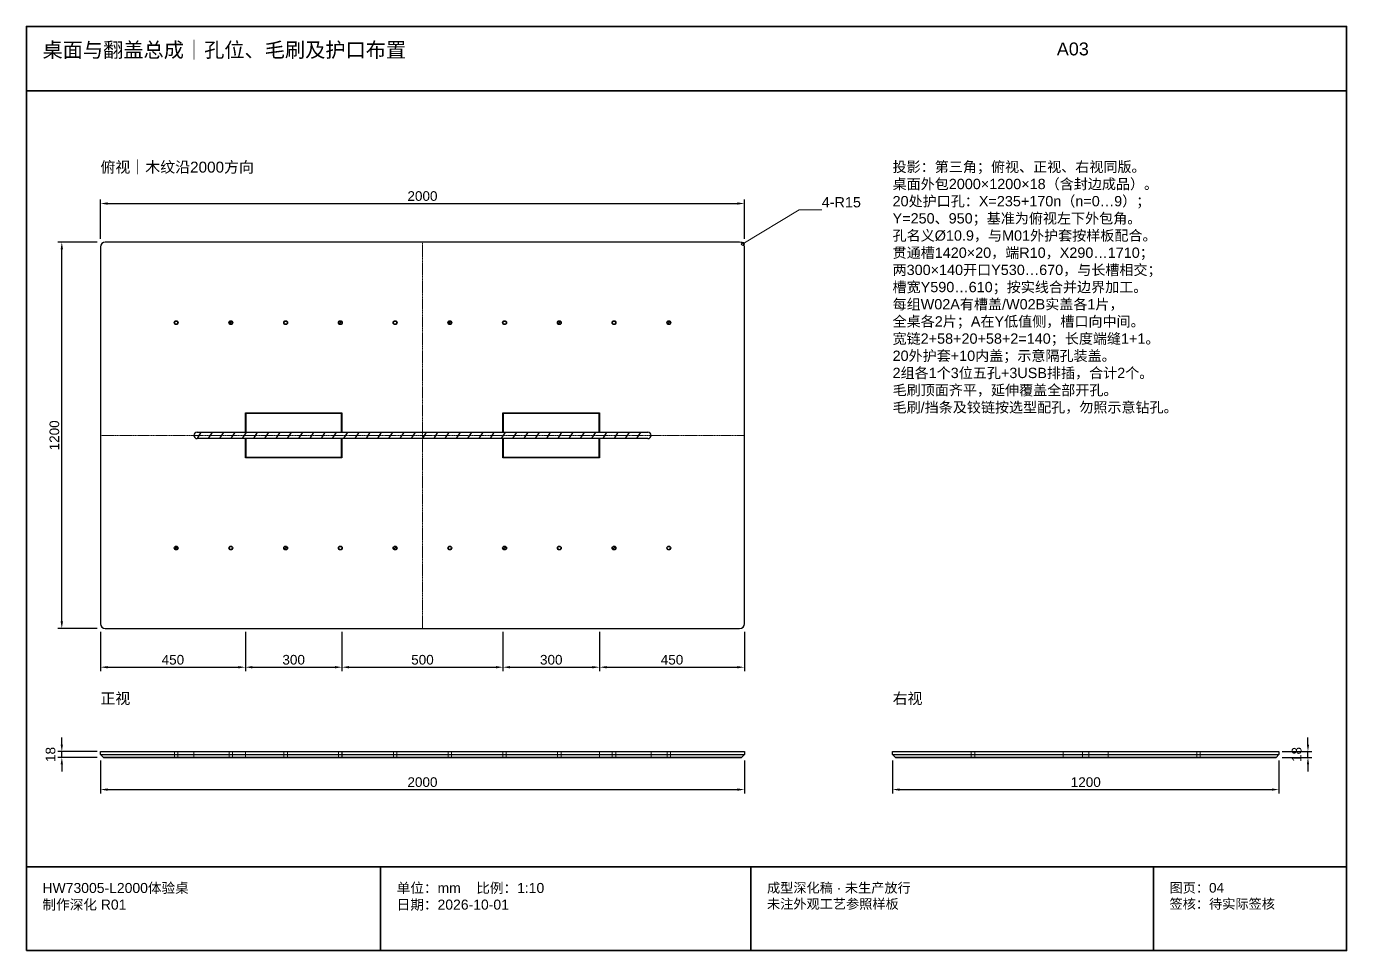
# Model space of a CAD drawing. Header units: millimetres. Extents: x 50 to 288830, y 0 to 4150.
# Drawn here: x 36050 to 40150, y 50 to 2920 of the extents above; entities that cross this region are included whole.
import ezdxf

# ---------------------------------------------------------------- set-up
doc = ezdxf.new("R2010")
doc.units = ezdxf.units.MM
doc.linetypes.add('CENTER', pattern=[5.08, 3.175, -0.635, 0.635, -0.635])
doc.linetypes.add('DASHED', pattern=[1.524, 1.27, -0.254])
for name, color, linetype, lineweight in [('CENTER', 8, 'CENTER', 13), ('DIM', 7, 'Continuous', 13), ('FRAME', 7, 'Continuous', 35), ('HIDDEN', 8, 'DASHED', 13), ('NOTE', 7, 'Continuous', 18), ('OUTLINE', 7, 'Continuous', 25)]:
    doc.layers.add(name, color=color, linetype=linetype, lineweight=lineweight)
doc.styles.add('CN', font='Arial Unicode.ttf')
doc.dimstyles.new('D10', dxfattribs={"dimtxt": 30, "dimasz": 22, "dimexe": 12, "dimexo": 10, "dimgap": 8, "dimtad": 1, "dimdsep": 46, "dimtxsty": 'CN', "dimcen": 2.5, "dimclrd": 7, "dimclre": 7, "dimclrt": 7, "dimazin": 3, "dimtfac": 1, "dimtmove": 0, "dimatfit": 3})

msp = doc.modelspace()

# ---------------------------------------------------------------- linework, layer by layer
at = {"layer": 'CENTER'}
for p, q in [((37280, 1050), (37280, 2250)), ((36280, 1650), (38280, 1650))]:
    msp.add_line(p, q, dxfattribs=at)
at = {"layer": 'DIM'}
msp.add_lwpolyline([(38275, 2245), (38450, 2350), (38520, 2350)], dxfattribs=at)
msp.add_circle((38275, 2245), 5, dxfattribs=at)
at = {"layer": 'FRAME'}
for p, q in [((36050, 2720), (40150, 2720)), ((36050, 310), (40150, 310)), ((37150, 50), (37150, 310)), ((38300, 50), (38300, 310)), ((39550, 50), (39550, 310))]:
    msp.add_line(p, q, dxfattribs=at)
msp.add_lwpolyline([(36050, 50), (40150, 50), (40150, 2920), (36050, 2920)], close=True, dxfattribs=at)
at = {"layer": 'HIDDEN'}
for p, q in [((36509.55, 650), (36509.55, 668)), ((36520.45, 650), (36520.45, 668)), ((36570, 650), (36570, 668)), ((36679.55, 650), (36679.55, 668)), ((36690.45, 650), (36690.45, 668)), ((36730, 650), (36730, 668)), ((36849.55, 650), (36849.55, 668)), ((36860.45, 650), (36860.45, 668)), ((37019.55, 650), (37019.55, 668)), ((37030, 650), (37030, 668)), ((37030.45, 650), (37030.45, 668)), ((37189.55, 650), (37189.55, 668)), ((37200.45, 650), (37200.45, 668)), ((37359.55, 650), (37359.55, 668)), ((37370.45, 650), (37370.45, 668)), ((37529.55, 650), (37529.55, 668)), ((37530, 650), (37530, 668)), ((37540.45, 650), (37540.45, 668)), ((37699.55, 650), (37699.55, 668)), ((37710.45, 650), (37710.45, 668)), ((37830, 650), (37830, 668)), ((37869.55, 650), (37869.55, 668)), ((37880.45, 650), (37880.45, 668)), ((37990, 650), (37990, 668)), ((38039.55, 650), (38039.55, 668)), ((38050.45, 650), (38050.45, 668)), ((38984.55, 650), (38984.55, 668)), ((38995.45, 650), (38995.45, 668)), ((39270, 650), (39270, 668)), ((39330, 650), (39330, 668)), ((39350, 650), (39350, 668)), ((39410, 650), (39410, 668)), ((39684.55, 650), (39684.55, 668)), ((39695.45, 650), (39695.45, 668))]:
    msp.add_line(p, q, dxfattribs=at)
at = {"layer": 'OUTLINE'}
for p, q in [((36280, 2235), (36280, 1065)), ((38265, 2250), (36295, 2250)), ((38280, 1065), (38280, 2235)), ((36681.5, 1996.5), (36688.5, 2003.5)), ((37021.5, 1996.5), (37028.5, 2003.5)), ((37361.5, 1996.5), (37368.5, 2003.5)), ((37701.5, 1996.5), (37708.5, 2003.5)), ((38041.5, 1996.5), (38048.5, 2003.5)), ((36582, 1642), (36592, 1658)), ((36617, 1642), (36627, 1658)), ((36652, 1642), (36662, 1658)), ((36687, 1642), (36697, 1658)), ((36722, 1642), (36732, 1658)), ((36757, 1642), (36767, 1658)), ((36792, 1642), (36802, 1658)), ((36827, 1642), (36837, 1658)), ((36862, 1642), (36872, 1658)), ((36897, 1642), (36907, 1658)), ((36932, 1642), (36942, 1658)), ((36967, 1642), (36977, 1658)), ((37002, 1642), (37012, 1658)), ((37037, 1642), (37047, 1658)), ((37072, 1642), (37082, 1658)), ((37107, 1642), (37117, 1658)), ((37142, 1642), (37152, 1658)), ((37177, 1642), (37187, 1658)), ((37212, 1642), (37222, 1658)), ((37247, 1642), (37257, 1658)), ((37282, 1642), (37292, 1658)), ((37317, 1642), (37327, 1658)), ((37352, 1642), (37362, 1658)), ((37387, 1642), (37397, 1658)), ((37422, 1642), (37432, 1658)), ((37457, 1642), (37467, 1658)), ((37492, 1642), (37502, 1658)), ((37527, 1642), (37537, 1658)), ((37562, 1642), (37572, 1658)), ((37597, 1642), (37607, 1658)), ((37632, 1642), (37642, 1658)), ((37667, 1642), (37677, 1658)), ((37702, 1642), (37712, 1658)), ((37737, 1642), (37747, 1658)), ((37772, 1642), (37782, 1658)), ((37807, 1642), (37817, 1658)), ((37842, 1642), (37852, 1658)), ((37877, 1642), (37887, 1658)), ((37912, 1642), (37922, 1658)), ((37947, 1642), (37957, 1658)), ((36511.5, 1296.5), (36518.5, 1303.5)), ((36851.5, 1296.5), (36858.5, 1303.5)), ((37191.5, 1296.5), (37198.5, 1303.5)), ((37531.5, 1296.5), (37538.5, 1303.5)), ((37871.5, 1296.5), (37878.5, 1303.5)), ((36295, 1050), (38265, 1050)), ((36280, 659), (38280, 659)), ((38740, 659), (39940, 659)), ((36289, 650), (38271, 650)), ((38749, 650), (39931, 650))]:
    msp.add_line(p, q, dxfattribs=at)
for points in [[(36580, 1660), (36730, 1660), (36730, 1720), (37030, 1720), (37030, 1660), (37530, 1660), (37530, 1720), (37830, 1720), (37830, 1660), (37980, 1660)], [(37980, 1640), (37830, 1640), (37830, 1580), (37530, 1580), (37530, 1640), (37030, 1640), (37030, 1580), (36730, 1580), (36730, 1640), (36580, 1640)]]:
    msp.add_lwpolyline(points, dxfattribs=at)
for points in [[(36731, 1660), (37029, 1660), (37029, 1718), (36731, 1718)], [(37531, 1660), (37829, 1660), (37829, 1718), (37531, 1718)], [(36731, 1582), (37029, 1582), (37029, 1640), (36731, 1640)], [(37531, 1582), (37829, 1582), (37829, 1640), (37531, 1640)], [(36280, 659), (36280, 668), (38280, 668), (38280, 659), (38271, 650), (36289, 650)], [(38740, 659), (38740, 668), (39940, 668), (39940, 659), (39931, 650), (38749, 650)]]:
    msp.add_lwpolyline(points, close=True, dxfattribs=at)
for centre, radius in [((36515, 2000), 5.95), ((36515, 2000), 4.95), ((36685, 2000), 5.95), ((36685, 2000), 4.95), ((36855, 2000), 5.95), ((36855, 2000), 4.95), ((37025, 2000), 5.95), ((37025, 2000), 4.95), ((37195, 2000), 5.95), ((37195, 2000), 4.95), ((37365, 2000), 5.95), ((37365, 2000), 4.95), ((37535, 2000), 5.95), ((37535, 2000), 4.95), ((37705, 2000), 5.95), ((37705, 2000), 4.95), ((37875, 2000), 5.95), ((37875, 2000), 4.95), ((38045, 2000), 5.95), ((38045, 2000), 4.95), ((36515, 1300), 5.95), ((36515, 1300), 4.95), ((36685, 1300), 5.95), ((36685, 1300), 4.95), ((36855, 1300), 5.95), ((36855, 1300), 4.95), ((37025, 1300), 5.95), ((37025, 1300), 4.95), ((37195, 1300), 5.95), ((37195, 1300), 4.95), ((37365, 1300), 5.95), ((37365, 1300), 4.95), ((37535, 1300), 5.95), ((37535, 1300), 4.95), ((37705, 1300), 5.95), ((37705, 1300), 4.95), ((37875, 1300), 5.95), ((37875, 1300), 4.95), ((38045, 1300), 5.95), ((38045, 1300), 4.95)]:
    msp.add_circle(centre, radius, dxfattribs=at)
for centre, radius, start, end in [((36295, 2235), 15, 90, 180), ((38265, 2235), 15, 0, 90), ((36580, 1650), 10, 90, 270), ((37980, 1650), 10, 270, 90), ((36295, 1065), 15, 180, 270), ((38265, 1065), 15, 270, 360)]:
    msp.add_arc(centre, radius, start, end, dxfattribs=at)

# ---------------------------------------------------------------- texts
at = {"layer": 'NOTE', "attachment_point": 1, "style": 'CN'}
for s, insert, char_height, width in [('桌面与翻盖总成｜孔位、毛刷及护口布置', (36100, 2870), 46, 3100), ('A03', (39250, 2870), 40, 900), ('俯视｜木纹沿2000方向', (36280, 2500), 34, 1100), ('投影：第三角；俯视、正视、右视同版。\\P桌面外包2000×1200×18（含封边成品）。\\P20处护口孔：X=235+170n（n=0…9）；\\PY=250、950；基准为俯视左下外包角。\\P孔名义Ø10.9，与M01外护套按样板配合。\\P贯通槽1420×20，端R10，X290…1710；\\P两300×140开口Y530…670，与长槽相交；\\P槽宽Y590…610；按实线合并边界加工。\\P每组W02A有槽盖/W02B实盖各1片，\\P全桌各2片；A在Y低值侧，槽口向中间。\\P宽链2+58+20+58+2=140；长度端缝1+1。\\P20外护套+10内盖；示意隔孔装盖。\\P2组各1个3位五孔+3USB排插，合计2个。\\P毛刷顶面齐平，延伸覆盖全部开孔。\\P毛刷/挡条及铰链按选型配孔，勿照示意钻孔。', (38740, 2500), 32, 1300), ('4-R15', (38520, 2390), 32, 900), ('正视', (36280, 850), 34, 1100), ('右视', (38740, 850), 34, 1100), ('HW73005-L2000体验桌\\P制作深化 R01', (36100, 260), 31, 1000), ('单位：mm    比例：1:10\\P日期：2026-10-01', (37200, 260), 31, 1050), ('成型深化稿 · 未生产放行\\P未注外观工艺参照样板', (38350, 260), 30, 1150), ('图页：04\\P签核：待实际签核', (39600, 260), 30, 550)]:
    msp.add_mtext(s, dxfattribs=dict(at, insert=insert, char_height=char_height, width=width))

# ---------------------------------------------------------------- dimensions: what is measured, and where the dimension line sits
at = {"layer": 'DIM'}
for base, p1, p2 in [((36280, 2370), (36280, 2250), (38280, 2250)), ((36280, 930), (36280, 1050), (36730, 1050)), ((36730, 930), (36730, 1050), (37030, 1050)), ((37030, 930), (37030, 1050), (37530, 1050)), ((37530, 930), (37530, 1050), (37830, 1050)), ((37830, 930), (37830, 1050), (38280, 1050)), ((36280, 550), (36280, 650), (38280, 650)), ((38740, 550), (38740, 650), (39940, 650))]:
    msp.add_linear_dim(base=base, p1=p1, p2=p2, dimstyle='D10', dxfattribs=at).render()
for base, p1, p2 in [((36160, 1050), (36280, 1050), (36280, 2250)), ((36160, 650), (36280, 650), (36280, 668)), ((40030, 650), (39940, 650), (39940, 668))]:
    msp.add_linear_dim(base=base, p1=p1, p2=p2, angle=90, dimstyle='D10', dxfattribs=at).render()

doc.saveas('drawing.dxf')
